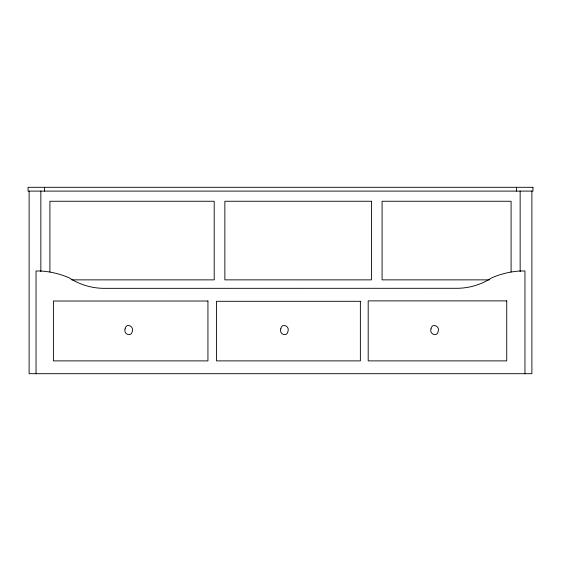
<?xml version="1.0" encoding="UTF-8"?>
<svg xmlns="http://www.w3.org/2000/svg" width="561" height="561" viewBox="0 0 561 561"><rect width="100%" height="100%" fill="white"/><g stroke="black" fill="none" stroke-linecap="round" stroke-linejoin="round"><path stroke-width="0.84" d="M71.759 279.869L214.204 279.869L214.204 201.252L49.908 201.252L49.908 272.008M489.297 279.869L382.083 279.869L382.083 201.252L511.092 201.252L511.092 272.008M531.884 191.02L531.884 373.696L29.116 373.696L29.116 191.105M524.963 373.696L524.963 270.991L520.152 270.991A84.557 84.557 0 0 0 491.738 277.828A64.171 64.171 0 0 1 457.488 288.298L103.512 288.34A64.171 64.171 0 0 1 69.241 277.863A84.557 84.557 0 0 0 40.848 270.998L36.037 270.991L36.037 373.696M520.152 191.105L520.152 271.629M516.422 187.304L516.422 191.105M44.578 187.304L44.578 191.105M40.848 191.105L40.848 271.629M125.096 328.83C123.125 334.083 131.407 337.568 132.291 331.32C134.261 326.074 125.98 322.589 125.096 328.83M280.788 328.83C278.817 334.083 287.092 337.568 287.982 331.32C289.946 326.074 281.671 322.589 280.788 328.83M430.995 328.83C429.025 334.083 437.307 337.568 438.19 331.32C440.161 326.074 431.879 322.589 430.995 328.83M532.95 187.304L28.05 187.304L28.05 191.105L532.95 191.105L532.95 187.304M371.424 201.252L224.863 201.252L224.863 279.869L371.424 279.869L371.424 201.252M506.737 300.885L368.191 300.885L368.191 360.884L506.737 360.884L506.737 300.885M207.935 301.012L53.4 301.012L53.4 360.884L207.935 360.884L207.935 301.012M360.365 301.292L216.483 301.292L216.483 360.884L360.365 360.884L360.365 301.292"/></g></svg>
